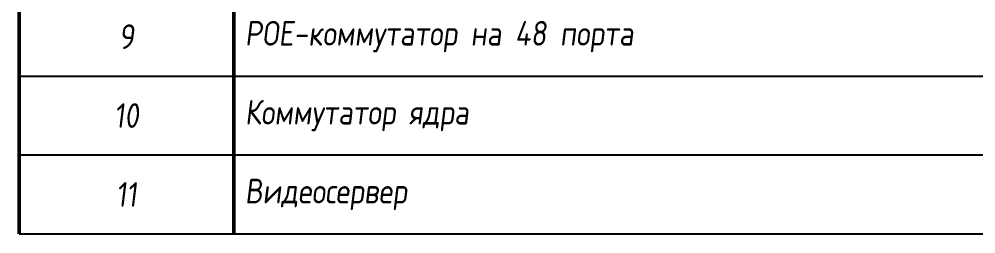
# Model space of a CAD drawing. Header units: millimetres. Extents: x -25459 to 1045457, y -66278 to 462905.
# Drawn here: x 658748 to 668438, y 36025 to 38202 of the extents above; entities that cross this region are included whole.
import ezdxf

# ---------------------------------------------------------------- set-up
doc = ezdxf.new("R2010")
doc.units = ezdxf.units.MM
doc.layers.add('Текст', color=2, linetype='Continuous', lineweight=0)
doc.styles.add('ISOCUPER', font='isocpeur.ttf', dxfattribs={"width": 0.85, "oblique": 7})

# ---------------------------------------------------------------- blocks, each defined once
blk = doc.blocks.new('*T75')
at = {"layer": 'Текст', "color": 0, "lineweight": 50, "ltscale": 100, "transparency": 16777216}
for p, q in [((0, 0), (18675.1, 0)), ((0, 0), (0, -11681.4)), ((2175.1, 0), (2175.1, -11681.4)), ((13175.1, 0), (13175.1, -11681.4)), ((14175.1, 0), (14175.1, -11681.4)), ((18675.1, 0), (18675.1, -11681.4)), ((0, -1500), (18675.1, -1500))]:
    blk.add_line(p, q, dxfattribs=at)
at = {"layer": 'Текст', "color": 0, "lineweight": 25, "ltscale": 100, "transparency": 16777216}
for p, q in [((0, -2300), (18675.1, -2300)), ((0, -3100), (18675.1, -3100)), ((0, -3900), (18675.1, -3900)), ((0, -4700), (18675.1, -4700)), ((0, -5500), (18675.1, -5500)), ((0, -6300), (18675.1, -6300)), ((0, -7681.4), (18675.1, -7681.4)), ((0, -8481.4), (18675.1, -8481.4)), ((0, -9281.4), (18675.1, -9281.4)), ((0, -10081.4), (18675.1, -10081.4)), ((0, -10881.4), (18675.1, -10881.4)), ((0, -11681.4), (18675.1, -11681.4))]:
    blk.add_line(p, q, dxfattribs=at)
at = {"layer": 'Текст', "color": 0, "ltscale": 100, "transparency": 16777216, "char_height": 250, "style": 'ISOCUPER'}
for s, insert, width, attachment_point in [('Поз. обозначения', (1087.5, -750), 1952.074, 5), ('Наименование', (7675.1, -750), 10776.98, 5), ('Кол.', (13675.1, -750), 776.98, 5), ('Примечание', (16425.1, -750), 4276.98, 5), ("\\A1;Шкаф телекоммуникационный 19{\\A0;'}", (2286.6, -1900), 10776.98, 4), ('0', (1087.5, -1900), 1952.074, 5), ('1', (13675.1, -1900), 776.98, 5), ('1', (1087.5, -2700), 1952.074, 5), ('Модуль вентиляторны{\\C7;й}', (2286.6, -2700), 10776.98, 4), ('1', (13675.1, -2700), 776.98, 5), ('Кросс оптический 19" стоечный 2U на 48 портов LC/UPC duplex 9/125мкм', (2286.6, -3500), 10776.98, 4), ('2', (1087.5, -3500), 1952.074, 5), ('1', (13675.1, -3500), 776.98, 5), ('Блок розеток 1U', (2286.6, -4300), 10776.98, 4), ('3', (1087.5, -4300), 1952.074, 5), ('1', (13675.1, -4300), 776.98, 5), ('Источник бесперебойного питания 6кВт 2U.', (2286.6, -5100), 10776.98, 4), ('4', (1087.5, -5100), 1952.074, 5), ('1', (13675.1, -5100), 776.98, 5), ('5', (1087.5, -5900), 1952.074, 5), ('Батарейный блок для ИБП 3U', (2286.6, -5900), 10776.98, 4), ('1', (13675.1, -5900), 776.98, 5), ('Панель электрораспределительная 3U в составе: DIN-рейка, автоматы, розетка и шина заземления (на задней стенке шкафа)', (2286.6, -6990.7), 10776.98, 4), ('6', (1087.5, -6990.7), 1952.074, 5), ('1', (13675.1, -6990.7), 776.98, 5), ('Кабельный органайзер ГКО-4.62-9005', (2286.6, -8081.4), 10776.98, 4), ('7', (1087.5, -8081.4), 1952.074, 5), ('4', (13675.1, -8081.4), 776.98, 5), ('Патч-панель 19", 1U, CAT5E, 24 модуля RJ45, неэкранированная', (2286.6, -8881.4), 10776.98, 4), ('8', (1087.5, -8881.4), 1952.074, 5), ('1', (13675.1, -8881.4), 776.98, 5), ('9', (1087.5, -9681.4), 1952.074, 5), ('РОЕ-коммутатор на 48 порта', (2286.6, -9681.4), 10776.98, 4), ('1', (13675.1, -9681.4), 776.98, 5), ('10', (1087.5, -10481.4), 1952.074, 5), ('Коммутатор ядра', (2286.6, -10481.4), 10776.98, 4), ('1', (13675.1, -10481.4), 776.98, 5), ('Видеосервер', (2286.6, -11281.4), 10776.98, 4), ('11', (1087.5, -11281.4), 1952.074, 5), ('2', (13675.1, -11281.4), 776.98, 5)]:
    blk.add_mtext(s, dxfattribs=dict(at, insert=insert, width=width, attachment_point=attachment_point))

msp = doc.modelspace()

# ---------------------------------------------------------------- block references
msp.add_blockref('*T75', (658748.088, 47705.996))

doc.saveas('drawing.dxf')
